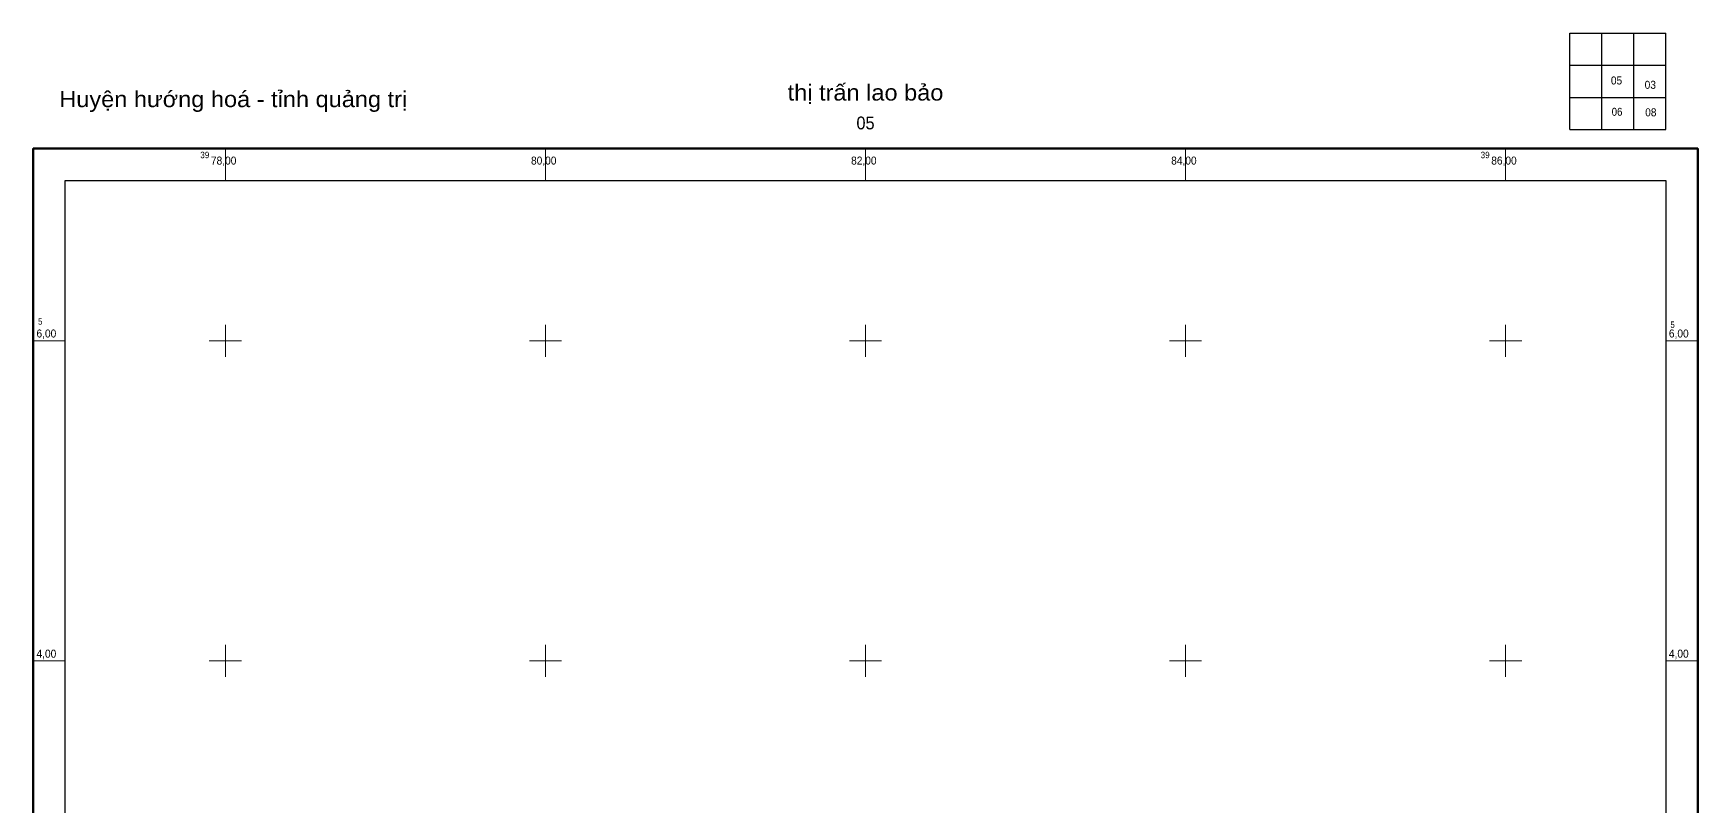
# Model space of a CAD drawing. Header units: metres. Extents: x 397130 to 398756, y 49558 to 50792.
# Drawn here: x 397680 to 398720, y 50309 to 50792 of the extents above; entities that cross this region are included whole.
import ezdxf
from ezdxf.enums import TextEntityAlignment as Align

# ---------------------------------------------------------------- set-up
doc = ezdxf.new("R2010")
doc.units = ezdxf.units.M
doc.header["$LTSCALE"] = 1.4
doc.layers.add('22', color=7, linetype='Continuous', lineweight=13)
doc.layers.add('63', color=7, linetype='Continuous', lineweight=13)

msp = doc.modelspace()

# ---------------------------------------------------------------- linework, layer by layer
at = {"layer": '63', "lineweight": 25}
for p, q in [((398640, 50792), (398700, 50792)), ((398640, 50732), (398640, 50792)), ((398660, 50732), (398660, 50792)), ((398680, 50732), (398680, 50792)), ((398640, 50772), (398700, 50772)), ((398640, 50752), (398700, 50752))]:
    msp.add_line(p, q, dxfattribs=at)
at = {"layer": '63'}
for p, q in [((397800, 50700), (397800, 50720)), ((398000, 50700), (398000, 50720)), ((398200, 50700), (398200, 50720)), ((398400, 50700), (398400, 50720)), ((398600, 50700), (398600, 50720)), ((397800, 50590), (397800, 50610)), ((398000, 50590), (398000, 50610)), ((398200, 50590), (398200, 50610)), ((398400, 50590), (398400, 50610)), ((398600, 50590), (398600, 50610)), ((397680, 50600), (397700, 50600)), ((397790, 50600), (397810, 50600)), ((397990, 50600), (398010, 50600)), ((398190, 50600), (398210, 50600)), ((398390, 50600), (398410, 50600)), ((398590, 50600), (398610, 50600)), ((398700, 50600), (398720, 50600)), ((397800, 50390), (397800, 50410)), ((398000, 50390), (398000, 50410)), ((398200, 50390), (398200, 50410)), ((398400, 50390), (398400, 50410)), ((398600, 50390), (398600, 50410)), ((397680, 50400), (397700, 50400)), ((397790, 50400), (397810, 50400)), ((397990, 50400), (398010, 50400)), ((398190, 50400), (398210, 50400)), ((398390, 50400), (398410, 50400)), ((398590, 50400), (398610, 50400)), ((398700, 50400), (398720, 50400))]:
    msp.add_line(p, q, dxfattribs=at)
at = {"layer": '63', "lineweight": 25}
msp.add_lwpolyline([(398640, 50732), (398700, 50732), (398700, 50792)], dxfattribs=at)
at = {"layer": '63', "lineweight": 53}
msp.add_lwpolyline([(397680, 49680), (397680, 50720), (398720, 50720), (398720, 49680)], close=True, dxfattribs=at)
at = {"layer": '63', "lineweight": 25}
msp.add_lwpolyline([(397700, 49700), (397700, 50700), (398700, 50700), (398700, 49700)], close=True, dxfattribs=at)

# ---------------------------------------------------------------- texts
at = {"layer": '22', "width": 1.1}
msp.add_text('Huyện hướng hoá - tỉnh quảng trị', height=10, dxfattribs=at).set_placement((397804.94, 50745.88), align=Align.CENTER)
at = {"layer": '63'}
for s, height, width, p in [('05', 5, 0.95, (398669.27, 50760.04)), ('03', 5, 0.95, (398690.37, 50757.34)), ('thị trấn lao bảo', 10, 1.1, (398200.005, 50750)), ('06', 5, 0.9, (398669.595, 50740.48)), ('08', 5, 0.95, (398690.71, 50740.15)), ('05', 8, 0.95, (398200, 50732))]:
    msp.add_text(s, height=height, dxfattribs=dict(at, width=width)).set_placement(p, align=Align.CENTER)
at = {"layer": '63', "width": 0.95}
for p in [(397790, 50714), (398590, 50714)]:
    msp.add_text('39', height=4, dxfattribs=at).set_placement(p, align=Align.RIGHT)
at = {"layer": '63'}
for s, height, width, p in [('78,00', 5, 0.95, (397791, 50710)), ('80,00', 5, 0.95, (397991, 50710)), ('82,00', 5, 0.95, (398191, 50710)), ('84,00', 5, 0.95, (398391, 50710)), ('86,00', 5, 0.95, (398591, 50710)), ('6,00', 5, 0.95, (397682, 50602)), ('5', 4, 0.9, (397683, 50610)), ('6,00', 5, 0.95, (398702, 50602)), ('5', 4, 0.9, (398703, 50608)), ('4,00', 5, 0.95, (397682, 50402)), ('4,00', 5, 0.95, (398702, 50402))]:
    msp.add_text(s, height=height, dxfattribs=dict(at, width=width)).set_placement(p)

doc.saveas('drawing.dxf')
